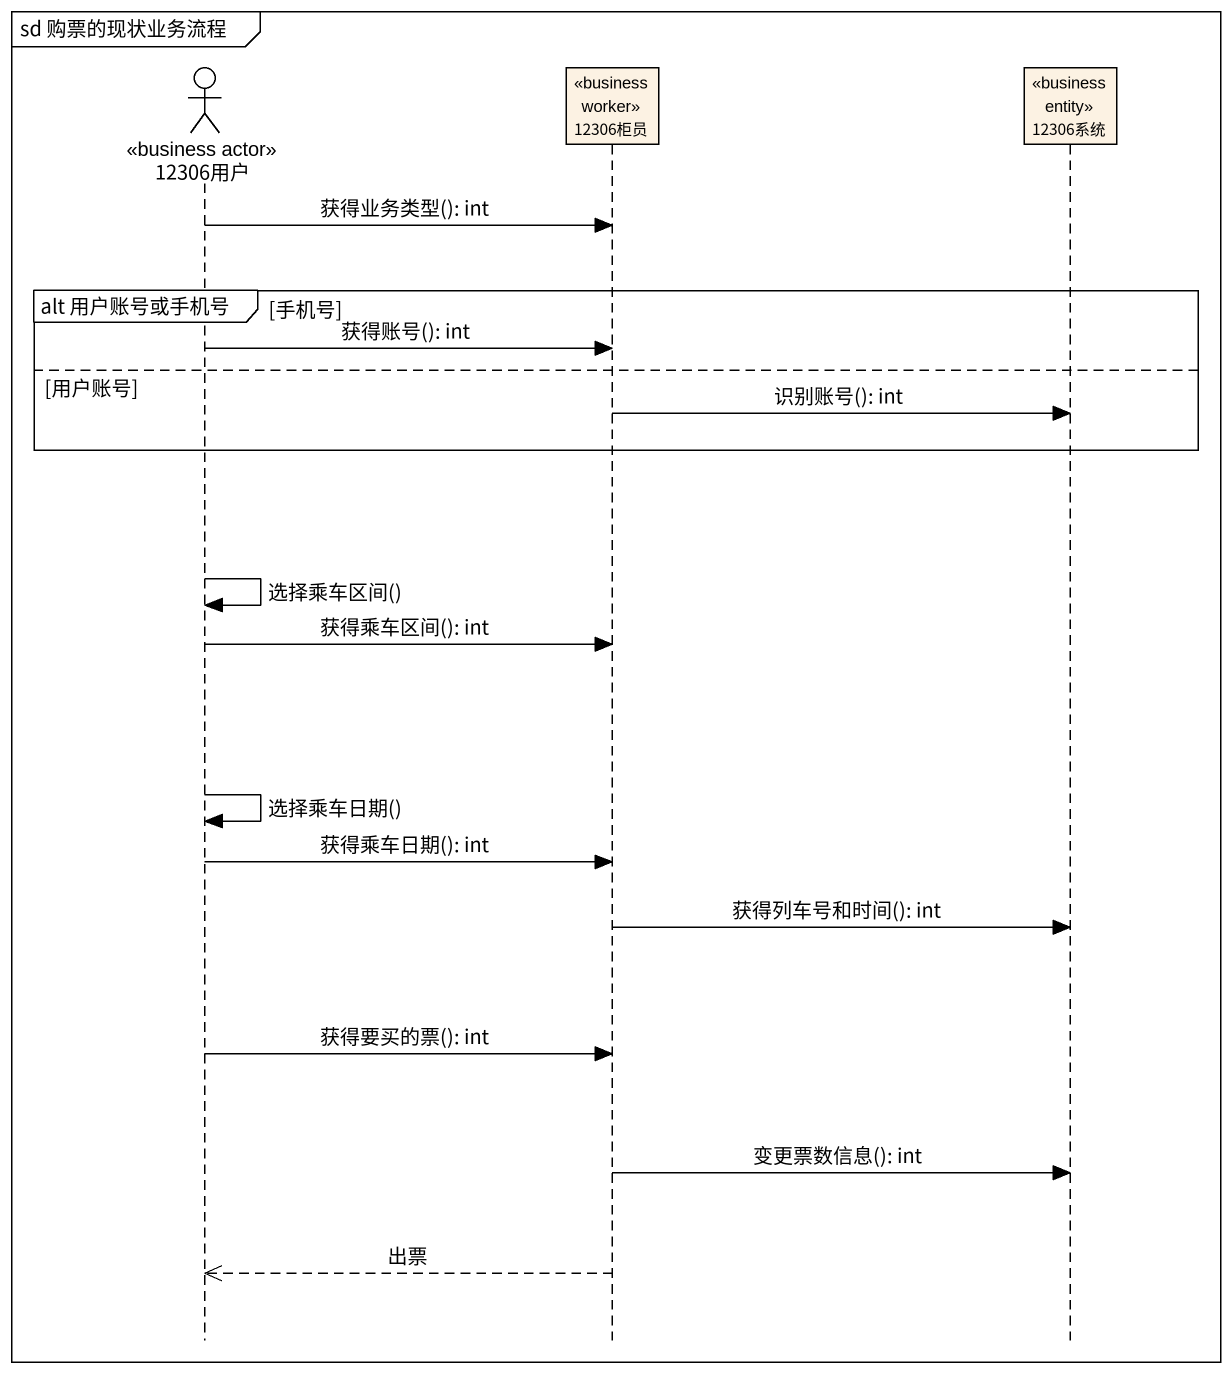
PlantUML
@startuml
mainframe sd 购票的现状业务流程
hide footbox
actor "12306用户" as a12306用户 <<business actor>>
participant "12306柜员" as c12306柜员 <<business worker>>
participant "12306系统" as c12306系统 <<business entity>>

a12306用户 -> c12306柜员 : 获得业务类型(): int
group alt 用户账号或手机号 [手机号]
  a12306用户 -> c12306柜员 : 获得账号(): int
else 用户账号
  c12306柜员 -> c12306系统 : 识别账号(): int
end
a12306用户 -> a12306用户 : 选择乘车区间()
a12306用户 -> c12306柜员 : 获得乘车区间(): int
a12306用户 -> a12306用户 : 选择乘车日期()
a12306用户 -> c12306柜员 : 获得乘车日期(): int
c12306柜员 -> c12306系统 : 获得列车号和时间(): int
a12306用户 -> c12306柜员 : 获得要买的票(): int
c12306柜员 -> c12306系统 : 变更票数信息(): int
c12306柜员 -->> a12306用户 : 出票
@enduml
